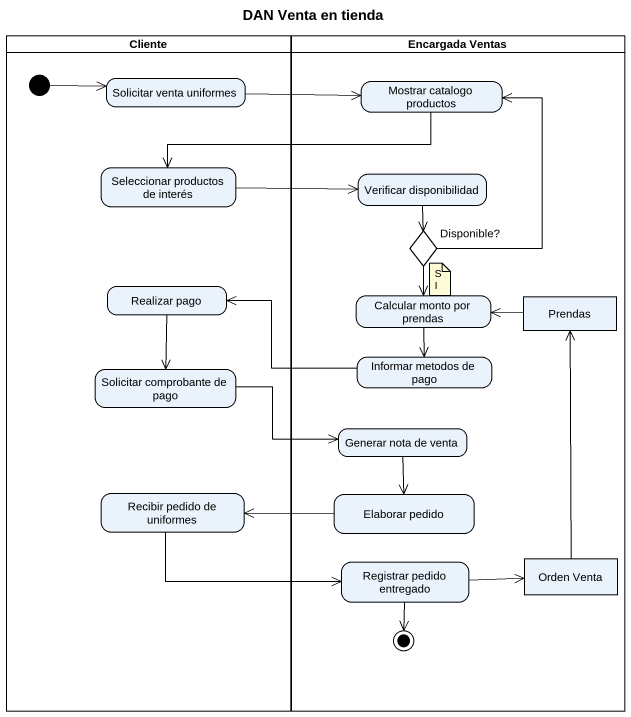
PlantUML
@startuml
title DAN Venta en tienda
hide empty description
state Cliente <<partition>> {
  state "Solicitar venta uniformes" as Solicitar_venta_uniformes
  state "Seleccionar productos de interés" as Seleccionar_productos_de
  state "Realizar pago" as Realizar_pago
  state "Solicitar comprobante de pago" as Solicitar_comprobante_de
  state "Recibir pedido de uniformes" as Recibir_pedido_de_uniformes
  [*] -right-> Solicitar_venta_uniformes
}
state "Encargada Ventas" as Encargada_Ventas <<partition>> {
  state "Mostrar catalogo productos" as Mostrar_catalogo_productos
  state "Verificar disponibilidad" as Verificar_disponibilidad
  state "Disponible?" as Disponible <<choice>>
  state "Calcular monto por prendas" as Calcular_monto_por_prendas
  state Prendas <<object>>
  state "Informar metodos de pago" as Informar_metodos_de_pago
  state "Generar nota de venta" as Generar_nota_de_venta
  state "Elaborar pedido" as Elaborar_pedido
  state "Registrar pedido entregado" as Registrar_pedido_entregado
  state "Orden Venta" as Orden_Venta <<object>>
  Registrar_pedido_entregado --> [*]
}
Solicitar_venta_uniformes -right-> Mostrar_catalogo_productos
Mostrar_catalogo_productos -left-> Seleccionar_productos_de
Seleccionar_productos_de -right-> Verificar_disponibilidad
Verificar_disponibilidad --> Disponible
Disponible -up-> Mostrar_catalogo_productos
Disponible --> Calcular_monto_por_prendas
Realizar_pago --> Solicitar_comprobante_de
Calcular_monto_por_prendas --> Informar_metodos_de_pago
Prendas -left-> Calcular_monto_por_prendas
Solicitar_comprobante_de -right-> Generar_nota_de_venta
Informar_metodos_de_pago -left-> Realizar_pago
Generar_nota_de_venta --> Elaborar_pedido
Recibir_pedido_de_uniformes -right-> Registrar_pedido_entregado
Elaborar_pedido -left-> Recibir_pedido_de_uniformes
Registrar_pedido_entregado -right-> Orden_Venta
Orden_Venta -up-> Prendas
note as N1
  SI
end note
@enduml
